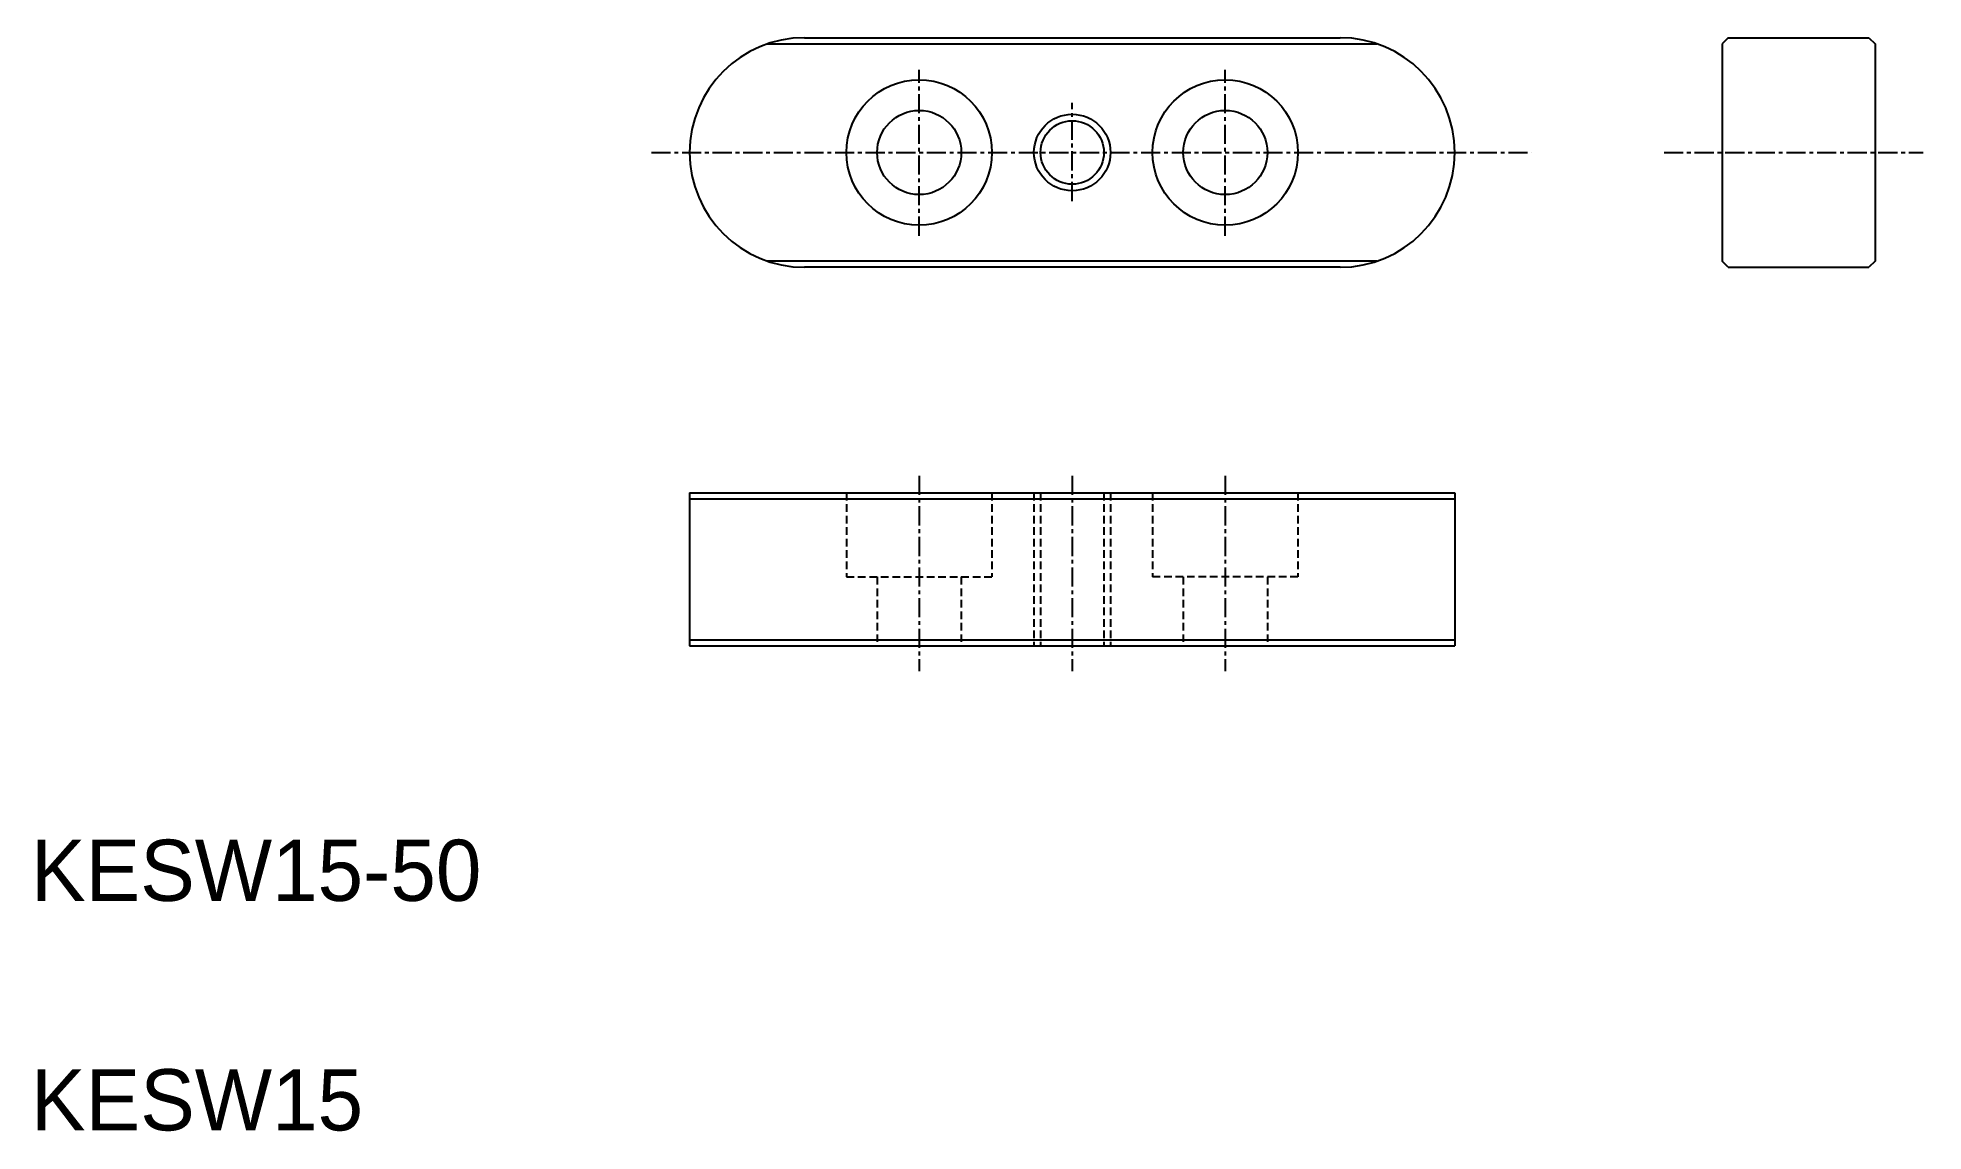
# Model space of a CAD drawing. Extents: x 10 to 134, y 10 to 81.
import ezdxf

# ---------------------------------------------------------------- set-up
doc = ezdxf.new("R2010")
doc.units = 0
doc.linetypes.add('CENTER', pattern=[2, 1.25, -0.25, 0.25, -0.25])
doc.linetypes.add('DASHED', pattern=[0.75, 0.5, -0.25])
doc.layers.get('0').update_dxf_attribs({"linetype": 'CONTINUOUS'})
doc.layers.add('CENTER', color=1, linetype='CENTER')

msp = doc.modelspace()

# ---------------------------------------------------------------- linework, layer by layer
at = {"color": 7, "linetype": 'CONTINUOUS'}
for p, q in [((60.54, 81.41), (95.54, 81.41)), ((120.9, 81.41), (120.5, 81.01)), ((120.9, 81.41), (130.1, 81.41)), ((130.1, 81.41), (130.5, 81.01)), ((120.5, 81.01), (120.5, 66.81)), ((130.5, 81.01), (130.5, 66.81)), ((53.04, 73.91), (53.04, 73.91)), ((103.04, 73.91), (103.04, 73.91)), ((120.9, 66.41), (120.5, 66.81)), ((130.5, 66.81), (130.1, 66.41)), ((95.54, 66.41), (60.54, 66.41)), ((120.9, 66.41), (130.1, 66.41)), ((53.04, 51.67), (103.04, 51.67)), ((53.04, 51.67), (53.04, 41.67)), ((103.04, 51.67), (103.04, 41.67)), ((53.04, 41.67), (103.04, 41.67))]:
    msp.add_line(p, q, dxfattribs=at)
at = {"color": 3, "linetype": 'CONTINUOUS'}
for p, q in [((58.12, 81.01), (97.95, 81.01)), ((97.95, 66.81), (58.12, 66.81)), ((53.04, 51.27), (103.04, 51.27)), ((53.04, 42.07), (103.04, 42.07))]:
    msp.add_line(p, q, dxfattribs=at)
at = {"color": 3, "linetype": 'DASHED'}
for p, q in [((63.29, 51.67), (63.29, 46.17)), ((72.79, 51.67), (72.79, 46.17)), ((75.54, 51.67), (75.54, 41.67)), ((75.97, 51.67), (75.97, 41.67)), ((80.1, 51.67), (80.1, 41.67)), ((80.54, 51.67), (80.54, 41.67)), ((83.29, 51.67), (83.29, 46.17)), ((92.79, 51.67), (92.79, 46.17)), ((63.29, 46.17), (72.79, 46.17)), ((63.29, 46.17), (72.79, 46.17)), ((65.29, 46.17), (65.29, 41.67)), ((70.79, 46.17), (70.79, 41.67)), ((92.79, 46.17), (83.29, 46.17)), ((92.79, 46.17), (83.29, 46.17)), ((85.29, 46.17), (85.29, 41.67)), ((90.79, 46.17), (90.79, 41.67))]:
    msp.add_line(p, q, dxfattribs=at)
at = {"color": 7, "linetype": 'CONTINUOUS'}
for centre, radius in [((68.04, 73.91), 4.75), ((88.04, 73.91), 4.75), ((68.04, 73.91), 2.75), ((88.04, 73.91), 2.75), ((78.04, 73.91), 2.07)]:
    msp.add_circle(centre, radius, dxfattribs=at)
at = {"color": 3, "linetype": 'CONTINUOUS'}
msp.add_circle((78.04, 73.91), 2.5, dxfattribs=at)
at = {"color": 7, "linetype": 'CONTINUOUS'}
for centre, start, end in [((60.54, 73.91), 90, 180), ((95.54, 73.91), 0, 90), ((60.54, 73.91), 180, 270), ((95.54, 73.91), 270, 0)]:
    msp.add_arc(centre, 7.5, start, end, dxfattribs=at)
at = {"layer": 'CENTER', "color": 1, "linetype": 'CENTER'}
for p, q in [((68.04, 68.47), (68.04, 79.31)), ((88.04, 68.47), (88.04, 79.31)), ((78.04, 70.74), (78.04, 77.15)), ((50.54, 73.91), (108.04, 73.91)), ((116.71, 73.91), (133.65, 73.91)), ((68.04, 52.79), (68.04, 40.01)), ((78.04, 52.79), (78.04, 40.01)), ((88.04, 52.79), (88.04, 40.01))]:
    msp.add_line(p, q, dxfattribs=at)

# ---------------------------------------------------------------- texts
at = {"color": 7, "linetype": 'CONTINUOUS'}
for s, p in [('KESW15-50', (10, 25)), ('KESW15', (10, 10))]:
    msp.add_text(s, height=4, dxfattribs=at).set_placement(p)

doc.saveas('drawing.dxf')
